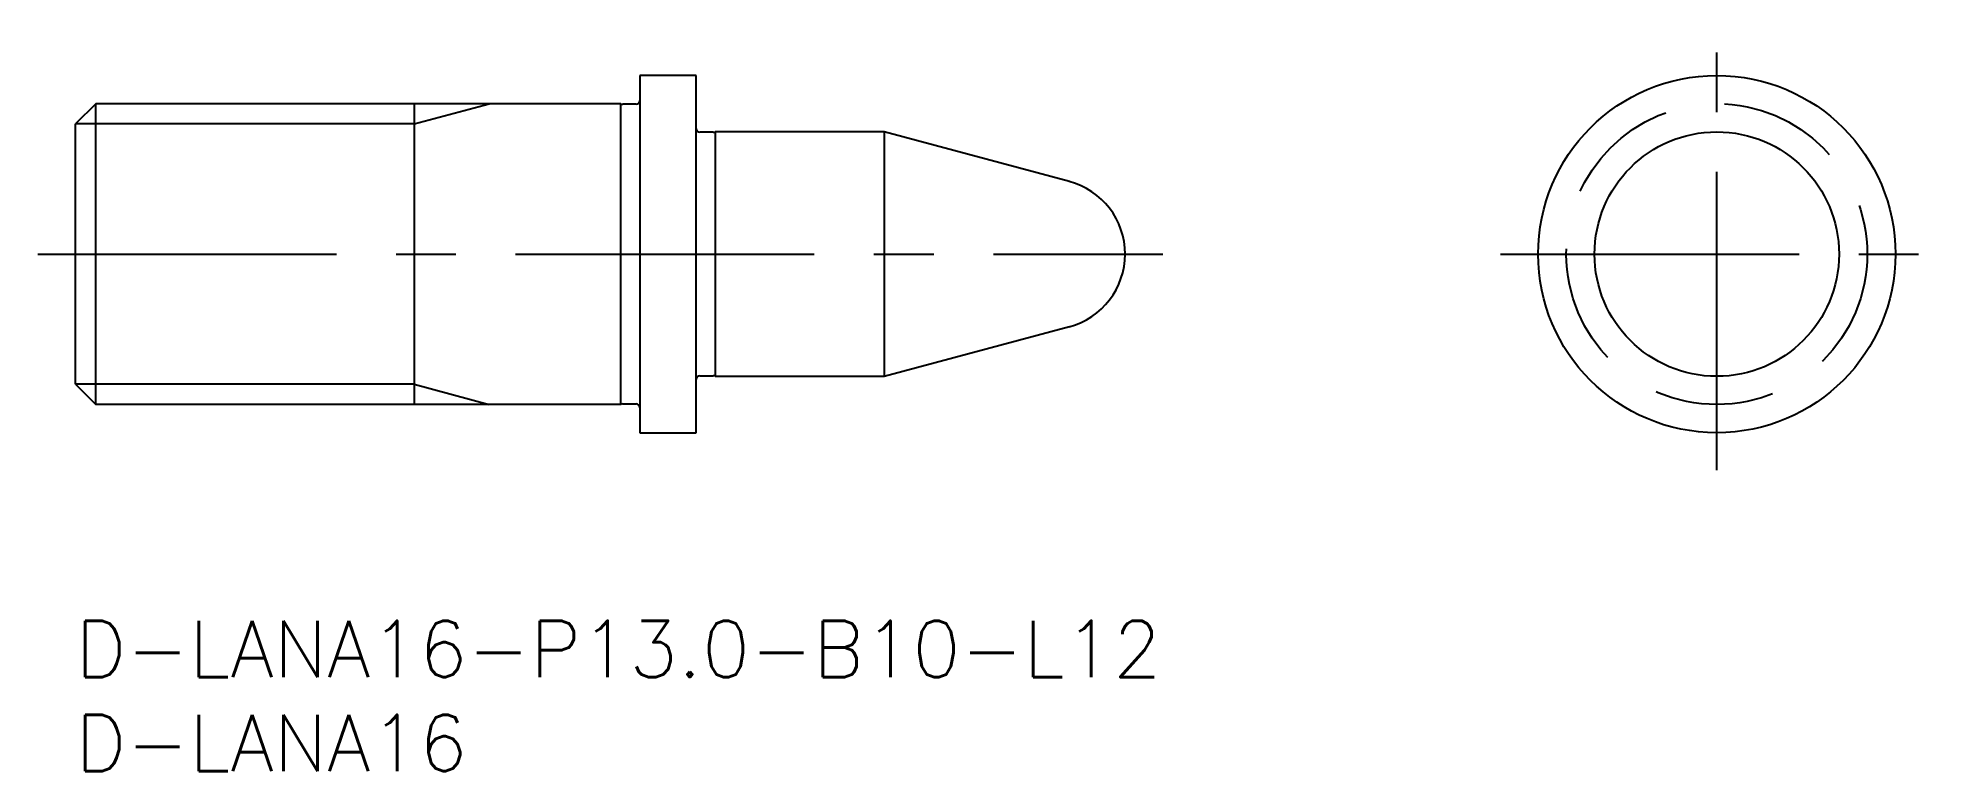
# Model space of a CAD drawing. Extents: x -2 to 99, y -8 to 31.
import ezdxf

# ---------------------------------------------------------------- set-up
doc = ezdxf.new("R2010")
doc.units = 0
doc.header["$LTSCALE"] = 0.5
doc.linetypes.add('CENTER', pattern=[50.8, 31.75, -6.35, 6.35, -6.35])
doc.linetypes.add('DASHED', pattern=[19.05, 12.7, -6.35])
for name, color, linetype in [('MSM_CENTER', 1, 'CENTER'), ('MSM_CONTINUOUS', 7, 'CONTINUOUS'), ('MSM_DASHED', 4, 'DASHED'), ('MSM_NARROW', 5, 'CONTINUOUS'), ('MSM_PART_NUMBER', 7, 'CONTINUOUS')]:
    doc.layers.add(name, color=color, linetype=linetype)
doc.styles.get("Standard").update_dxf_attribs({"font": 'txt.shx', "height": 0.5, "bigfont": 'bigfont.shx'})

# ---------------------------------------------------------------- blocks, each defined once
blk = doc.blocks.new('*U18')
at = {"layer": 'MSM_PART_NUMBER'}
blk.add_text('D-LANA16-P13.0-B10-L12', height=3, dxfattribs=at).set_placement((0, -3))
blk = doc.blocks.new('*U19')
at = {"layer": 'MSM_PART_NUMBER'}
blk.add_text('D-LANA16', height=3, dxfattribs=at).set_placement((0, -8))

msp = doc.modelspace()

# ---------------------------------------------------------------- linework, layer by layer
at = {"layer": 'MSM_CENTER'}
for p, q in [((87.26, 8), (87.26, 31)), ((-2, 19.5), (57.8, 19.5)), ((75.76, 19.5), (98.76, 19.5))]:
    msp.add_line(p, q, dxfattribs=at)
at = {"layer": 'MSM_CONTINUOUS'}
for p, q in [((33, 29), (30, 29)), ((30, 29), (30, 10)), ((33, 10), (33, 29)), ((1.08, 27.5), (0, 26.42)), ((1.08, 11.5), (1.08, 27.5)), ((29, 27.5), (1.08, 27.5)), ((18, 27.5), (18, 11.5)), ((29, 11.5), (29, 27.5)), ((29.8, 27.48), (29.1, 27.48)), ((0, 12.58), (0, 26.42)), ((33.9, 25.98), (33.2, 25.98)), ((43, 26), (34, 26)), ((34, 26), (34, 13)), ((52.84, 23.36), (43, 26)), ((43, 26), (43, 13)), ((43, 13), (52.84, 15.64)), ((0, 12.58), (1.08, 11.5)), ((33.2, 13.03), (33.9, 13.03)), ((34, 13), (43, 13)), ((29, 11.5), (1.08, 11.5)), ((29.1, 11.53), (29.8, 11.53)), ((30, 10), (33, 10))]:
    msp.add_line(p, q, dxfattribs=at)
for radius in [9.5, 6.5]:
    msp.add_circle((87.26, 19.5), radius, dxfattribs=at)
for centre, radius, start, end in [((29.1, 27.67), 0.2, 241.045, 270), ((29.8, 27.67), 0.2, 270, 0), ((33.2, 26.18), 0.2, 180, 270), ((33.9, 26.18), 0.2, 270, 298.955), ((51.8, 19.5), 4, 285, 75), ((33.2, 12.83), 0.2, 90, 180), ((33.9, 12.83), 0.2, 61.045, 90), ((29.1, 11.33), 0.2, 90, 118.955), ((29.8, 11.33), 0.2, 0, 90)]:
    msp.add_arc(centre, radius, start, end, dxfattribs=at)
at = {"layer": 'MSM_DASHED'}
msp.add_circle((87.26, 19.5), 8, dxfattribs=at)
at = {"layer": 'MSM_NARROW'}
for p, q in [((18, 26.42), (22, 27.5)), ((18, 26.42), (0, 26.42)), ((18, 12.58), (0, 12.58)), ((18, 12.58), (22, 11.5))]:
    msp.add_line(p, q, dxfattribs=at)

# ---------------------------------------------------------------- block references
at = {"layer": 'MSM_CONTINUOUS'}
for name in ['*U18', '*U19']:
    msp.add_blockref(name, (0, 0), dxfattribs=at)

doc.saveas('drawing.dxf')
